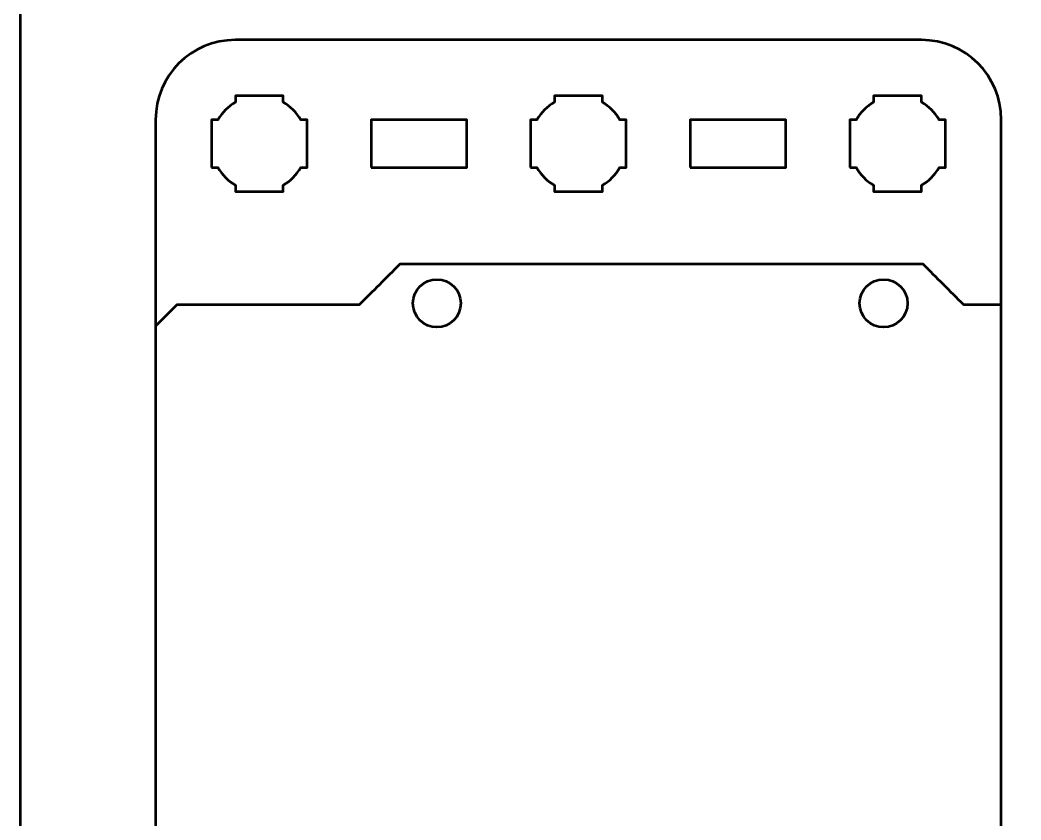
# Model space of a CAD drawing. Header units: centimetres. Extents: x -21 to 0, y -29.7 to 0.
# Drawn here: x -21 to -14.73, y -24.69 to -19.67 of the extents above; entities that cross this region are included whole.
import ezdxf

# ---------------------------------------------------------------- set-up
doc = ezdxf.new("R2010")
doc.units = ezdxf.units.CM
doc.header["$MEASUREMENT"] = 0
doc.layers.add('Layer 1', color=7, linetype='Continuous')

msp = doc.modelspace()

# ---------------------------------------------------------------- linework, layer by layer
at = {"layer": 'Layer 1', "lineweight": 53}
for centre in [(-18.38751, -21.45), (-15.58751, -21.45)]:
    msp.add_ellipse(centre, major_axis=(0, 0.15), ratio=1, dxfattribs=at)
at = {"layer": 'Layer 1', "color": 1, "lineweight": 53}
msp.add_open_spline([(-21.00003, -29.19995), (-21.00003, -29.19995), (-21.00003, -5.29992), (-21.00003, -5.29992), (-21.00003, -5.29992), (-21.00003, -5.21709), (-20.93286, -5.14992), (-20.85003, -5.14992), (-20.85003, -5.14992), (-20.7672, -5.14992), (-20.70003, -5.08275), (-20.70003, -4.99992), (-20.70003, -4.99992), (-20.70003, -4.91709), (-20.7672, -4.84992), (-20.85003, -4.84992), (-20.85003, -4.84992), (-20.93286, -4.84992), (-21.00003, -4.78275), (-21.00003, -4.69992), (-21.00003, -4.69992), (-21.00003, -4.61709), (-20.93286, -4.54992), (-20.85003, -4.54992), (-20.85003, -4.54992), (-20.7672, -4.54992), (-20.70003, -4.48275), (-20.70003, -4.39992), (-20.70003, -4.39992), (-20.70003, -4.31709), (-20.7672, -4.24992), (-20.85003, -4.24992), (-20.85003, -4.24992), (-20.93286, -4.24992), (-21.00003, -4.18275), (-21.00003, -4.09992), (-21.00003, -4.09992), (-21.00003, -4.01709), (-20.93286, -3.94992), (-20.85003, -3.94992), (-20.85003, -3.94992), (-20.7672, -3.94992), (-20.70003, -3.88275), (-20.70003, -3.79992), (-20.70003, -3.79992), (-20.70003, -3.71709), (-20.7672, -3.64992), (-20.85003, -3.64992), (-20.85003, -3.64992), (-20.93286, -3.64992), (-21.00003, -3.58275), (-21.00003, -3.49992), (-21.00003, -3.49992), (-21.00003, -3.41709), (-20.93286, -3.34992), (-20.85003, -3.34992), (-20.85003, -3.34992), (-20.7672, -3.34992), (-20.70003, -3.28275), (-20.70003, -3.19992), (-20.70003, -3.19992), (-20.70003, -3.11709), (-20.7672, -3.04992), (-20.85003, -3.04992), (-20.85003, -3.04992), (-20.93286, -3.04992), (-21.00003, -2.98275), (-21.00003, -2.89992), (-21.00003, -2.89992), (-21.00003, -2.81709), (-20.93286, -2.74992), (-20.85003, -2.74992), (-20.85003, -2.74992), (-20.7672, -2.74992), (-20.70003, -2.68275), (-20.70003, -2.59992), (-20.70003, -2.59992), (-20.70003, -2.51709), (-20.7672, -2.44992), (-20.85003, -2.44992), (-20.85003, -2.44992), (-20.93286, -2.44992), (-21.00003, -2.38275), (-21.00003, -2.29992), (-21.00003, -2.29992), (-21.00003, -2.21709), (-20.93286, -2.14992), (-20.85003, -2.14992), (-20.85003, -2.14992), (-20.7672, -2.14992), (-20.70003, -2.08275), (-20.70003, -1.99992), (-20.70003, -1.99992), (-20.70003, -1.91709), (-20.7672, -1.84992), (-20.85003, -1.84992), (-20.85003, -1.84992), (-20.93286, -1.84992), (-21.00003, -1.78275), (-21.00003, -1.69992), (-21.00003, -1.69992), (-21.00003, -1.61709), (-20.93286, -1.54992), (-20.85003, -1.54992), (-20.85003, -1.54992), (-20.7672, -1.54992), (-20.70003, -1.48275), (-20.70003, -1.39992), (-20.70003, -1.39992), (-20.70003, -1.31709), (-20.7672, -1.24992), (-20.85003, -1.24992), (-20.85003, -1.24992), (-20.93286, -1.24992), (-21.00003, -1.18275), (-21.00003, -1.09992), (-21.00003, -1.09992), (-21.00003, -1.09992), (-21.00003, -0.49992), (-21.00003, -0.49992), (-21.00003, -0.49992), (-21.00003, -0.22295), (-20.77694, 0.00004), (-20.49994, 0.00004), (-20.49994, 0.00004), (-20.49994, 0.00004), (-0.50008, 0.00004), (-0.50008, 0.00004), (-0.50008, 0.00004), (-0.22294, 0.00004), (0.00002, -0.22295), (0.00002, -0.49992), (0.00002, -0.49992), (0.00002, -0.49992), (0.00002, -29.19995), (0.00002, -29.19995), (0.00002, -29.19995), (0.00002, -29.47695), (-0.22294, -29.70004), (-0.50008, -29.70004), (-0.50008, -29.70004), (-0.50008, -29.70004), (-20.49994, -29.70004), (-20.49994, -29.70004), (-20.49994, -29.70004), (-20.77694, -29.70004), (-21.00003, -29.47695), (-21.00003, -29.19995)], degree=3, knots=[0, 0, 0, 0, 0.027027, 0.027027, 0.027027, 0.027027, 0.0540541, 0.0540541, 0.0540541, 0.0540541, 0.0810811, 0.0810811, 0.0810811, 0.0810811, 0.1081081, 0.1081081, 0.1081081, 0.1081081, 0.1351351, 0.1351351, 0.1351351, 0.1351351, 0.1621622, 0.1621622, 0.1621622, 0.1621622, 0.1891892, 0.1891892, 0.1891892, 0.1891892, 0.2162162, 0.2162162, 0.2162162, 0.2162162, 0.2432432, 0.2432432, 0.2432432, 0.2432432, 0.2702703, 0.2702703, 0.2702703, 0.2702703, 0.2972973, 0.2972973, 0.2972973, 0.2972973, 0.3243243, 0.3243243, 0.3243243, 0.3243243, 0.3513514, 0.3513514, 0.3513514, 0.3513514, 0.3783784, 0.3783784, 0.3783784, 0.3783784, 0.4054054, 0.4054054, 0.4054054, 0.4054054, 0.4324324, 0.4324324, 0.4324324, 0.4324324, 0.4594595, 0.4594595, 0.4594595, 0.4594595, 0.4864865, 0.4864865, 0.4864865, 0.4864865, 0.5135135, 0.5135135, 0.5135135, 0.5135135, 0.5405405, 0.5405405, 0.5405405, 0.5405405, 0.5675676, 0.5675676, 0.5675676, 0.5675676, 0.5945946, 0.5945946, 0.5945946, 0.5945946, 0.6216216, 0.6216216, 0.6216216, 0.6216216, 0.6486486, 0.6486486, 0.6486486, 0.6486486, 0.6756757, 0.6756757, 0.6756757, 0.6756757, 0.7027027, 0.7027027, 0.7027027, 0.7027027, 0.7297297, 0.7297297, 0.7297297, 0.7297297, 0.7567568, 0.7567568, 0.7567568, 0.7567568, 0.7837838, 0.7837838, 0.7837838, 0.7837838, 0.8108108, 0.8108108, 0.8108108, 0.8108108, 0.8378378, 0.8378378, 0.8378378, 0.8378378, 0.8648649, 0.8648649, 0.8648649, 0.8648649, 0.8918919, 0.8918919, 0.8918919, 0.8918919, 0.9189189, 0.9189189, 0.9189189, 0.9189189, 0.9459459, 0.9459459, 0.9459459, 0.9459459, 0.972973, 0.972973, 0.972973, 0.972973, 1, 1, 1, 1], dxfattribs=at)
at = {"layer": 'Layer 1', "color": 3, "lineweight": 53}
msp.add_open_spline([(-20.15003, -28.59995), (-20.15003, -28.59995), (-20.15003, -26.7), (-20.15003, -26.7), (-20.15003, -26.7), (-20.15003, -26.7), (-19.91251, -26.7), (-19.91251, -26.7), (-19.91251, -26.7), (-19.82968, -26.7), (-19.76251, -26.63283), (-19.76251, -26.55), (-19.76251, -26.55), (-19.76251, -26.46717), (-19.82968, -26.4), (-19.91251, -26.4), (-19.91251, -26.4), (-19.91251, -26.4), (-20.15003, -26.4), (-20.15003, -26.4), (-20.15003, -26.4), (-20.15003, -26.4), (-20.15003, -20.30005), (-20.15003, -20.30005), (-20.15003, -20.30005), (-20.15003, -20.02305), (-19.92694, -19.79995), (-19.64994, -19.79995), (-19.64994, -19.79995), (-19.64994, -19.79995), (-15.35008, -19.79995), (-15.35008, -19.79995), (-15.35008, -19.79995), (-15.07294, -19.79995), (-14.84998, -20.02305), (-14.84998, -20.30005), (-14.84998, -20.30005), (-14.84998, -20.30005), (-14.84998, -26.5115), (-14.84998, -26.5115), (-14.84998, -26.5115), (-14.84998, -26.5115), (-15.08301, -26.5115), (-15.08301, -26.5115), (-15.08301, -26.5115), (-15.16584, -26.5115), (-15.23301, -26.57867), (-15.23301, -26.6615), (-15.23301, -26.6615), (-15.23301, -26.74433), (-15.16584, -26.8115), (-15.08301, -26.8115), (-15.08301, -26.8115), (-15.08301, -26.8115), (-14.84998, -26.8115), (-14.84998, -26.8115), (-14.84998, -26.8115), (-14.84998, -26.8115), (-14.84998, -28.59995), (-14.84998, -28.59995), (-14.84998, -28.59995), (-14.84998, -28.87695), (-15.07294, -29.10005), (-15.35008, -29.10005), (-15.35008, -29.10005), (-15.35008, -29.10005), (-19.64994, -29.10005), (-19.64994, -29.10005), (-19.64994, -29.10005), (-19.92694, -29.10005), (-20.15003, -28.87695), (-20.15003, -28.59995)], degree=3, knots=[0, 0, 0, 0, 0.0555556, 0.0555556, 0.0555556, 0.0555556, 0.1111111, 0.1111111, 0.1111111, 0.1111111, 0.1666667, 0.1666667, 0.1666667, 0.1666667, 0.2222222, 0.2222222, 0.2222222, 0.2222222, 0.2777778, 0.2777778, 0.2777778, 0.2777778, 0.3333333, 0.3333333, 0.3333333, 0.3333333, 0.3888889, 0.3888889, 0.3888889, 0.3888889, 0.4444444, 0.4444444, 0.4444444, 0.4444444, 0.5, 0.5, 0.5, 0.5, 0.5555556, 0.5555556, 0.5555556, 0.5555556, 0.6111111, 0.6111111, 0.6111111, 0.6111111, 0.6666667, 0.6666667, 0.6666667, 0.6666667, 0.7222222, 0.7222222, 0.7222222, 0.7222222, 0.7777778, 0.7777778, 0.7777778, 0.7777778, 0.8333333, 0.8333333, 0.8333333, 0.8333333, 0.8888889, 0.8888889, 0.8888889, 0.8888889, 0.9444444, 0.9444444, 0.9444444, 0.9444444, 1, 1, 1, 1], dxfattribs=at)
at = {"layer": 'Layer 1', "lineweight": 53}
for points, knots in [([(-19.79999, -20.60005), (-19.79999, -20.60005), (-19.79999, -20.45153), (-19.79999, -20.45153), (-19.79999, -20.45153), (-19.79999, -20.45153), (-19.80001, -20.44998), (-19.80001, -20.44998), (-19.80001, -20.44998), (-19.80001, -20.44998), (-19.79999, -20.44843), (-19.79999, -20.44843), (-19.79999, -20.44843), (-19.79999, -20.44843), (-19.79999, -20.30005), (-19.79999, -20.30005), (-19.79999, -20.30005), (-19.79999, -20.30005), (-19.75989, -20.30005), (-19.75989, -20.30005), (-19.75989, -20.30005), (-19.73354, -20.25449), (-19.69555, -20.2165), (-19.64999, -20.19014), (-19.64999, -20.19014), (-19.64999, -20.19014), (-19.64999, -20.15005), (-19.64999, -20.15005), (-19.64999, -20.15005), (-19.64999, -20.15005), (-19.50631, -20.15005), (-19.50631, -20.15005), (-19.50631, -20.15005), (-19.50631, -20.15005), (-19.5, -20.14998), (-19.5, -20.14998), (-19.5, -20.14998), (-19.5, -20.14998), (-19.49369, -20.15005), (-19.49369, -20.15005), (-19.49369, -20.15005), (-19.49369, -20.15005), (-19.34999, -20.15005), (-19.34999, -20.15005), (-19.34999, -20.15005), (-19.34999, -20.15005), (-19.34999, -20.19013), (-19.34999, -20.19013), (-19.34999, -20.19013), (-19.30442, -20.21649), (-19.26644, -20.25448), (-19.2401, -20.30005), (-19.2401, -20.30005), (-19.2401, -20.30005), (-19.19998, -20.30005), (-19.19998, -20.30005), (-19.19998, -20.30005), (-19.19998, -20.30005), (-19.19998, -20.60005), (-19.19998, -20.60005), (-19.19998, -20.60005), (-19.19998, -20.60005), (-19.24015, -20.60005), (-19.24015, -20.60005), (-19.24015, -20.60005), (-19.26649, -20.64558), (-19.30446, -20.68353), (-19.34999, -20.70986), (-19.34999, -20.70986), (-19.34999, -20.70986), (-19.34999, -20.75006), (-19.34999, -20.75006), (-19.34999, -20.75006), (-19.34999, -20.75006), (-19.64999, -20.75006), (-19.64999, -20.75006), (-19.64999, -20.75006), (-19.64999, -20.75006), (-19.64999, -20.70985), (-19.64999, -20.70985), (-19.64999, -20.70985), (-19.69552, -20.68352), (-19.73349, -20.64558), (-19.75984, -20.60005), (-19.75984, -20.60005), (-19.75984, -20.60005), (-19.79999, -20.60005), (-19.79999, -20.60005)], [0, 0, 0, 0, 0.0454545, 0.0454545, 0.0454545, 0.0454545, 0.0909091, 0.0909091, 0.0909091, 0.0909091, 0.1363636, 0.1363636, 0.1363636, 0.1363636, 0.1818182, 0.1818182, 0.1818182, 0.1818182, 0.2272727, 0.2272727, 0.2272727, 0.2272727, 0.2727273, 0.2727273, 0.2727273, 0.2727273, 0.3181818, 0.3181818, 0.3181818, 0.3181818, 0.3636364, 0.3636364, 0.3636364, 0.3636364, 0.4090909, 0.4090909, 0.4090909, 0.4090909, 0.4545455, 0.4545455, 0.4545455, 0.4545455, 0.5, 0.5, 0.5, 0.5, 0.5454545, 0.5454545, 0.5454545, 0.5454545, 0.5909091, 0.5909091, 0.5909091, 0.5909091, 0.6363636, 0.6363636, 0.6363636, 0.6363636, 0.6818182, 0.6818182, 0.6818182, 0.6818182, 0.7272727, 0.7272727, 0.7272727, 0.7272727, 0.7727273, 0.7727273, 0.7727273, 0.7727273, 0.8181818, 0.8181818, 0.8181818, 0.8181818, 0.8636364, 0.8636364, 0.8636364, 0.8636364, 0.9090909, 0.9090909, 0.9090909, 0.9090909, 0.9545455, 0.9545455, 0.9545455, 0.9545455, 1, 1, 1, 1]), ([(-17.79999, -20.60005), (-17.79999, -20.60005), (-17.79999, -20.45153), (-17.79999, -20.45153), (-17.79999, -20.45153), (-17.79999, -20.45153), (-17.80001, -20.44998), (-17.80001, -20.44998), (-17.80001, -20.44998), (-17.80001, -20.44998), (-17.79999, -20.44843), (-17.79999, -20.44843), (-17.79999, -20.44843), (-17.79999, -20.44843), (-17.79999, -20.30005), (-17.79999, -20.30005), (-17.79999, -20.30005), (-17.79999, -20.30005), (-17.75989, -20.30005), (-17.75989, -20.30005), (-17.75989, -20.30005), (-17.73354, -20.25449), (-17.69555, -20.2165), (-17.64999, -20.19014), (-17.64999, -20.19014), (-17.64999, -20.19014), (-17.64999, -20.15005), (-17.64999, -20.15005), (-17.64999, -20.15005), (-17.64999, -20.15005), (-17.50631, -20.15005), (-17.50631, -20.15005), (-17.50631, -20.15005), (-17.50631, -20.15005), (-17.5, -20.14998), (-17.5, -20.14998), (-17.5, -20.14998), (-17.5, -20.14998), (-17.49369, -20.15005), (-17.49369, -20.15005), (-17.49369, -20.15005), (-17.49369, -20.15005), (-17.34999, -20.15005), (-17.34999, -20.15005), (-17.34999, -20.15005), (-17.34999, -20.15005), (-17.34999, -20.19013), (-17.34999, -20.19013), (-17.34999, -20.19013), (-17.30442, -20.21649), (-17.26644, -20.25448), (-17.2401, -20.30005), (-17.2401, -20.30005), (-17.2401, -20.30005), (-17.19998, -20.30005), (-17.19998, -20.30005), (-17.19998, -20.30005), (-17.19998, -20.30005), (-17.19998, -20.60005), (-17.19998, -20.60005), (-17.19998, -20.60005), (-17.19998, -20.60005), (-17.24015, -20.60005), (-17.24015, -20.60005), (-17.24015, -20.60005), (-17.26649, -20.64558), (-17.30446, -20.68353), (-17.34999, -20.70986), (-17.34999, -20.70986), (-17.34999, -20.70986), (-17.34999, -20.75006), (-17.34999, -20.75006), (-17.34999, -20.75006), (-17.34999, -20.75006), (-17.64999, -20.75006), (-17.64999, -20.75006), (-17.64999, -20.75006), (-17.64999, -20.75006), (-17.64999, -20.70985), (-17.64999, -20.70985), (-17.64999, -20.70985), (-17.69552, -20.68352), (-17.73349, -20.64558), (-17.75984, -20.60005), (-17.75984, -20.60005), (-17.75984, -20.60005), (-17.79999, -20.60005), (-17.79999, -20.60005)], [0, 0, 0, 0, 0.0454545, 0.0454545, 0.0454545, 0.0454545, 0.0909091, 0.0909091, 0.0909091, 0.0909091, 0.1363636, 0.1363636, 0.1363636, 0.1363636, 0.1818182, 0.1818182, 0.1818182, 0.1818182, 0.2272727, 0.2272727, 0.2272727, 0.2272727, 0.2727273, 0.2727273, 0.2727273, 0.2727273, 0.3181818, 0.3181818, 0.3181818, 0.3181818, 0.3636364, 0.3636364, 0.3636364, 0.3636364, 0.4090909, 0.4090909, 0.4090909, 0.4090909, 0.4545455, 0.4545455, 0.4545455, 0.4545455, 0.5, 0.5, 0.5, 0.5, 0.5454545, 0.5454545, 0.5454545, 0.5454545, 0.5909091, 0.5909091, 0.5909091, 0.5909091, 0.6363636, 0.6363636, 0.6363636, 0.6363636, 0.6818182, 0.6818182, 0.6818182, 0.6818182, 0.7272727, 0.7272727, 0.7272727, 0.7272727, 0.7727273, 0.7727273, 0.7727273, 0.7727273, 0.8181818, 0.8181818, 0.8181818, 0.8181818, 0.8636364, 0.8636364, 0.8636364, 0.8636364, 0.9090909, 0.9090909, 0.9090909, 0.9090909, 0.9545455, 0.9545455, 0.9545455, 0.9545455, 1, 1, 1, 1]), ([(-15.79999, -20.60005), (-15.79999, -20.60005), (-15.79999, -20.45153), (-15.79999, -20.45153), (-15.79999, -20.45153), (-15.79999, -20.45153), (-15.80001, -20.44998), (-15.80001, -20.44998), (-15.80001, -20.44998), (-15.80001, -20.44998), (-15.79999, -20.44843), (-15.79999, -20.44843), (-15.79999, -20.44843), (-15.79999, -20.44843), (-15.79999, -20.30005), (-15.79999, -20.30005), (-15.79999, -20.30005), (-15.79999, -20.30005), (-15.75989, -20.30005), (-15.75989, -20.30005), (-15.75989, -20.30005), (-15.73354, -20.25449), (-15.69555, -20.2165), (-15.64999, -20.19014), (-15.64999, -20.19014), (-15.64999, -20.19014), (-15.64999, -20.15005), (-15.64999, -20.15005), (-15.64999, -20.15005), (-15.64999, -20.15005), (-15.50631, -20.15005), (-15.50631, -20.15005), (-15.50631, -20.15005), (-15.50631, -20.15005), (-15.5, -20.14998), (-15.5, -20.14998), (-15.5, -20.14998), (-15.5, -20.14998), (-15.49369, -20.15005), (-15.49369, -20.15005), (-15.49369, -20.15005), (-15.49369, -20.15005), (-15.34999, -20.15005), (-15.34999, -20.15005), (-15.34999, -20.15005), (-15.34999, -20.15005), (-15.34999, -20.19013), (-15.34999, -20.19013), (-15.34999, -20.19013), (-15.30442, -20.21649), (-15.26644, -20.25448), (-15.2401, -20.30005), (-15.2401, -20.30005), (-15.2401, -20.30005), (-15.19998, -20.30005), (-15.19998, -20.30005), (-15.19998, -20.30005), (-15.19998, -20.30005), (-15.19998, -20.60005), (-15.19998, -20.60005), (-15.19998, -20.60005), (-15.19998, -20.60005), (-15.24015, -20.60005), (-15.24015, -20.60005), (-15.24015, -20.60005), (-15.26649, -20.64558), (-15.30446, -20.68353), (-15.34999, -20.70986), (-15.34999, -20.70986), (-15.34999, -20.70986), (-15.34999, -20.75006), (-15.34999, -20.75006), (-15.34999, -20.75006), (-15.34999, -20.75006), (-15.64999, -20.75006), (-15.64999, -20.75006), (-15.64999, -20.75006), (-15.64999, -20.75006), (-15.64999, -20.70985), (-15.64999, -20.70985), (-15.64999, -20.70985), (-15.69552, -20.68352), (-15.73349, -20.64558), (-15.75984, -20.60005), (-15.75984, -20.60005), (-15.75984, -20.60005), (-15.79999, -20.60005), (-15.79999, -20.60005)], [0, 0, 0, 0, 0.0454545, 0.0454545, 0.0454545, 0.0454545, 0.0909091, 0.0909091, 0.0909091, 0.0909091, 0.1363636, 0.1363636, 0.1363636, 0.1363636, 0.1818182, 0.1818182, 0.1818182, 0.1818182, 0.2272727, 0.2272727, 0.2272727, 0.2272727, 0.2727273, 0.2727273, 0.2727273, 0.2727273, 0.3181818, 0.3181818, 0.3181818, 0.3181818, 0.3636364, 0.3636364, 0.3636364, 0.3636364, 0.4090909, 0.4090909, 0.4090909, 0.4090909, 0.4545455, 0.4545455, 0.4545455, 0.4545455, 0.5, 0.5, 0.5, 0.5, 0.5454545, 0.5454545, 0.5454545, 0.5454545, 0.5909091, 0.5909091, 0.5909091, 0.5909091, 0.6363636, 0.6363636, 0.6363636, 0.6363636, 0.6818182, 0.6818182, 0.6818182, 0.6818182, 0.7272727, 0.7272727, 0.7272727, 0.7272727, 0.7727273, 0.7727273, 0.7727273, 0.7727273, 0.8181818, 0.8181818, 0.8181818, 0.8181818, 0.8636364, 0.8636364, 0.8636364, 0.8636364, 0.9090909, 0.9090909, 0.9090909, 0.9090909, 0.9545455, 0.9545455, 0.9545455, 0.9545455, 1, 1, 1, 1]), ([(-18.79999, -20.60005), (-18.79999, -20.60005), (-18.79999, -20.30005), (-18.79999, -20.30005), (-18.79999, -20.30005), (-18.79999, -20.30005), (-18.19998, -20.30005), (-18.19998, -20.30005), (-18.19998, -20.30005), (-18.19998, -20.30005), (-18.19998, -20.60005), (-18.19998, -20.60005), (-18.19998, -20.60005), (-18.19998, -20.60005), (-18.79999, -20.60005), (-18.79999, -20.60005)], [0, 0, 0, 0, 0.25, 0.25, 0.25, 0.25, 0.5, 0.5, 0.5, 0.5, 0.75, 0.75, 0.75, 0.75, 1, 1, 1, 1]), ([(-16.80002, -20.60005), (-16.80002, -20.60005), (-16.80002, -20.30005), (-16.80002, -20.30005), (-16.80002, -20.30005), (-16.80002, -20.30005), (-16.20002, -20.30005), (-16.20002, -20.30005), (-16.20002, -20.30005), (-16.20002, -20.30005), (-16.20002, -20.60005), (-16.20002, -20.60005), (-16.20002, -20.60005), (-16.20002, -20.60005), (-16.80002, -20.60005), (-16.80002, -20.60005)], [0, 0, 0, 0, 0.25, 0.25, 0.25, 0.25, 0.5, 0.5, 0.5, 0.5, 0.75, 0.75, 0.75, 0.75, 1, 1, 1, 1])]:
    msp.add_open_spline(points, degree=3, knots=knots, dxfattribs=at)
at = {"layer": 'Layer 1', "color": 5, "lineweight": 53}
msp.add_open_spline([(-20.15003, -21.59292), (-20.09923, -21.54212), (-20.06541, -21.5083), (-20.01461, -21.4575), (-20.01461, -21.4575), (-19.63361, -21.4575), (-19.25261, -21.4575), (-18.87161, -21.4575), (-18.87161, -21.4575), (-18.78779, -21.37368), (-18.70397, -21.28986), (-18.61761, -21.2035), (-18.61761, -21.2035), (-17.52541, -21.2035), (-16.43321, -21.2035), (-15.34101, -21.2035), (-15.34101, -21.2035), (-15.25719, -21.28732), (-15.17337, -21.37114), (-15.08701, -21.4575), (-15.08701, -21.4575), (-15.00319, -21.4575), (-14.93634, -21.4575), (-14.84998, -21.4575)], degree=3, knots=[0, 0, 0, 0, 0.1666667, 0.1666667, 0.1666667, 0.1666667, 0.3333333, 0.3333333, 0.3333333, 0.3333333, 0.5, 0.5, 0.5, 0.5, 0.6666667, 0.6666667, 0.6666667, 0.6666667, 0.8333333, 0.8333333, 0.8333333, 0.8333333, 1, 1, 1, 1], dxfattribs=at)

doc.saveas('drawing.dxf')
